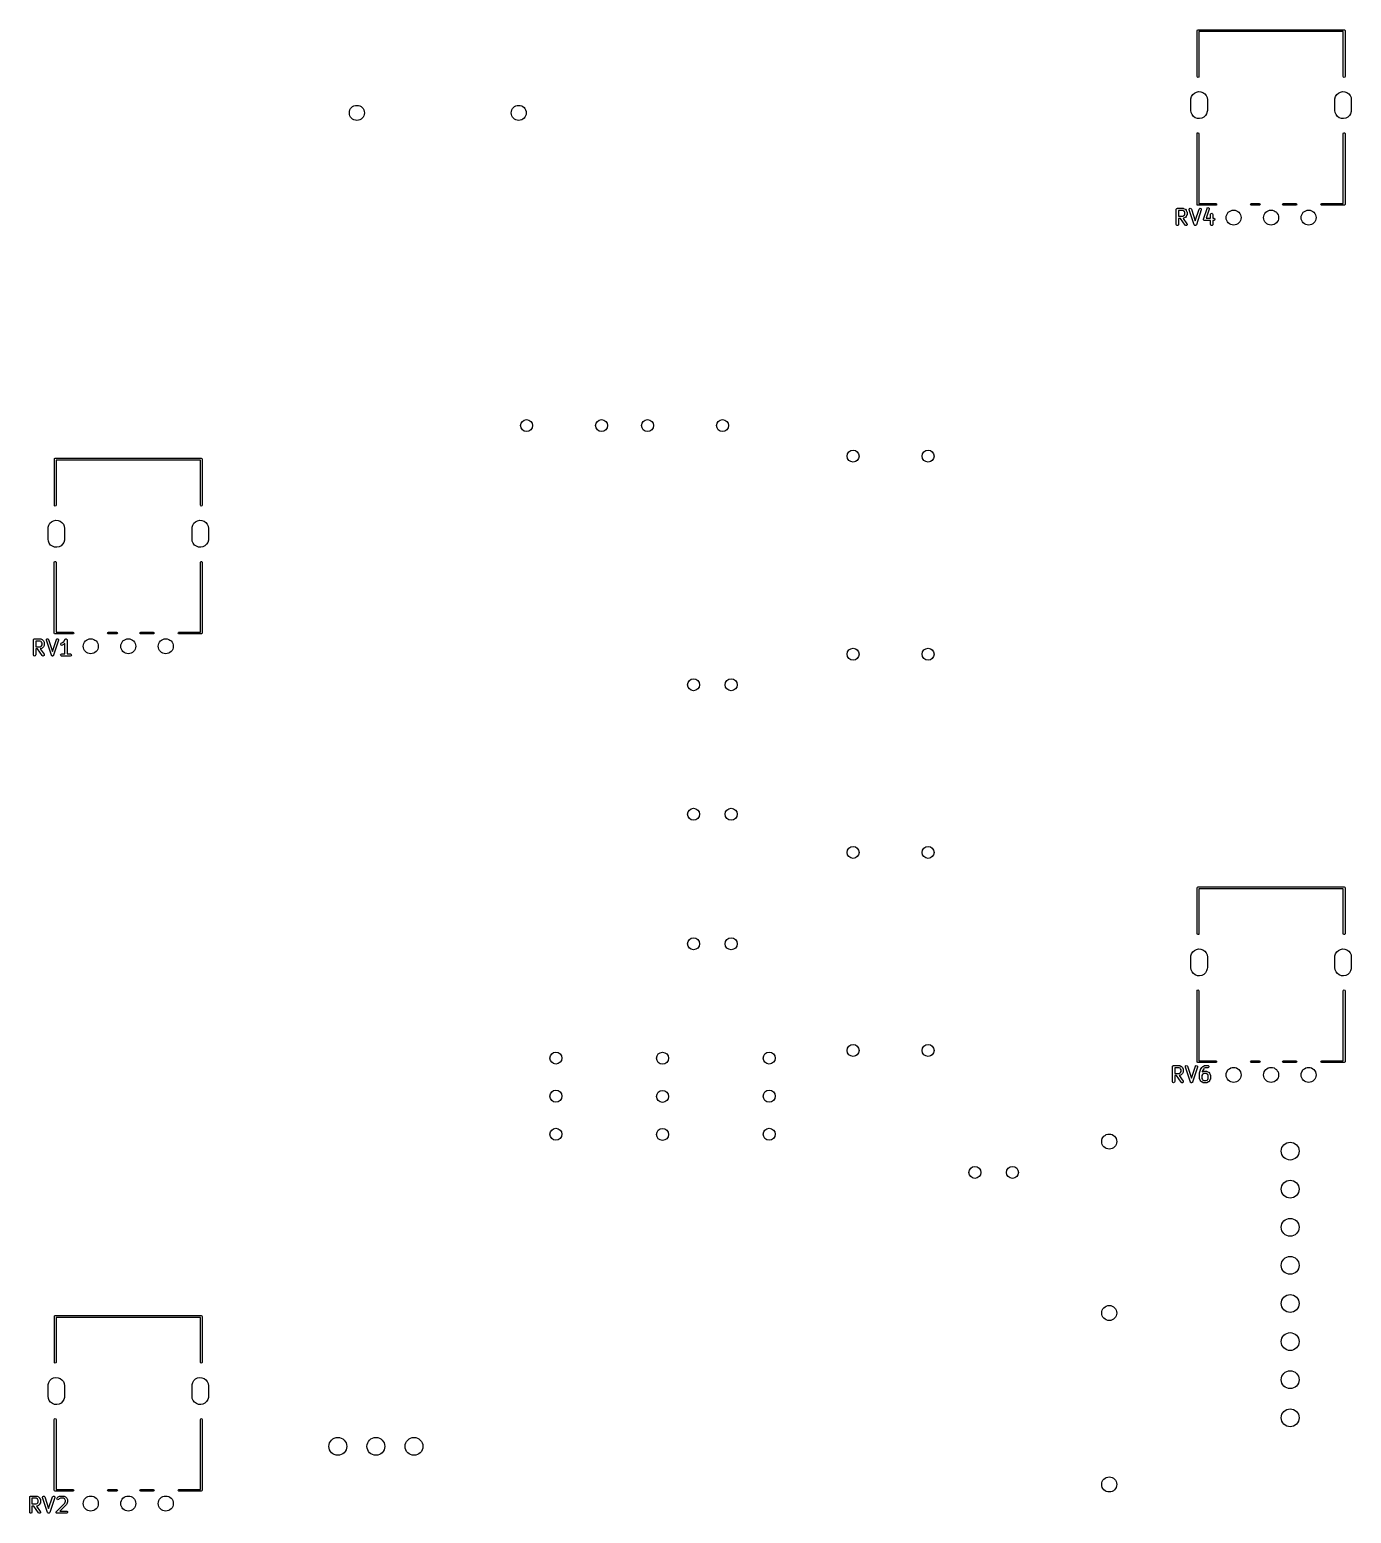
# Model space of a CAD drawing. Extents: x 62 to 226, y -145 to -46.
# Drawn here: x 138.2 to 226.3, y -144.8 to -45.9 of the extents above; entities that cross this region are included whole.
import ezdxf

# ---------------------------------------------------------------- set-up
doc = ezdxf.new("R2010")
doc.units = 0
doc.layers.add('BLACK', color=7, linetype='CONTINUOUS')

msp = doc.modelspace()

# ---------------------------------------------------------------- linework, layer by layer
at = {"layer": 'BLACK', "linetype": 'CONTINUOUS'}
for p, q in [((216.05, -45.95), (216.068, -45.9076)), ((216.05, -49.01), (216.05, -45.95)), ((216.068, -45.9076), (216.11, -45.89)), ((216.11, -45.89), (225.85, -45.89)), ((225.79, -46.01), (216.17, -46.01)), ((216.17, -46.01), (216.17, -49.01)), ((225.79, -49.01), (225.79, -46.01)), ((225.85, -45.89), (225.892, -45.9076)), ((225.892, -45.9076), (225.91, -45.95)), ((225.91, -45.95), (225.91, -49.01)), ((216.068, -49.0524), (216.05, -49.01)), ((216.11, -49.07), (216.068, -49.0524)), ((216.152, -49.0524), (216.11, -49.07)), ((216.17, -49.01), (216.152, -49.0524)), ((225.808, -49.0524), (225.79, -49.01)), ((225.85, -49.07), (225.808, -49.0524)), ((225.892, -49.0524), (225.85, -49.07)), ((225.91, -49.01), (225.892, -49.0524)), ((215.636, -50.4897), (215.678, -50.3463)), ((215.678, -50.3463), (215.756, -50.2194)), ((215.756, -50.2194), (215.866, -50.1184)), ((215.866, -50.1184), (215.999, -50.0506)), ((215.999, -50.0506), (216.145, -50.0211)), ((216.145, -50.0211), (216.294, -50.032)), ((216.294, -50.032), (216.435, -50.0826)), ((216.435, -50.0826), (216.557, -50.1691)), ((216.557, -50.1691), (216.65, -50.2851)), ((216.65, -50.2851), (216.71, -50.4221)), ((216.71, -50.4221), (216.73, -50.57)), ((225.236, -50.4897), (225.278, -50.3463)), ((225.278, -50.3463), (225.356, -50.2194)), ((225.356, -50.2194), (225.466, -50.1184)), ((225.466, -50.1184), (225.599, -50.0506)), ((225.599, -50.0506), (225.745, -50.0211)), ((225.745, -50.0211), (225.894, -50.032)), ((225.894, -50.032), (226.035, -50.0826)), ((226.035, -50.0826), (226.157, -50.1691)), ((226.157, -50.1691), (226.25, -50.2851)), ((226.25, -50.2851), (226.31, -50.4221)), ((226.31, -50.4221), (226.33, -50.57)), ((215.63, -50.57), (215.636, -50.4897)), ((215.63, -51.27), (215.63, -50.57)), ((215.65, -51.4179), (215.63, -51.27)), ((215.71, -51.5549), (215.65, -51.4179)), ((216.724, -51.3503), (216.682, -51.4937)), ((216.73, -51.27), (216.724, -51.3503)), ((216.73, -50.57), (216.73, -51.27)), ((225.23, -50.57), (225.236, -50.4897)), ((225.23, -51.27), (225.23, -50.57)), ((225.25, -51.4179), (225.23, -51.27)), ((225.31, -51.5549), (225.25, -51.4179)), ((226.324, -51.3503), (226.282, -51.4937)), ((226.33, -51.27), (226.324, -51.3503)), ((226.33, -50.57), (226.33, -51.27)), ((215.803, -51.6709), (215.71, -51.5549)), ((215.925, -51.7574), (215.803, -51.6709)), ((216.066, -51.808), (215.925, -51.7574)), ((216.215, -51.8189), (216.066, -51.808)), ((216.361, -51.7894), (216.215, -51.8189)), ((216.494, -51.7216), (216.361, -51.7894)), ((216.604, -51.6206), (216.494, -51.7216)), ((216.682, -51.4937), (216.604, -51.6206)), ((225.403, -51.6709), (225.31, -51.5549)), ((225.525, -51.7574), (225.403, -51.6709)), ((225.666, -51.808), (225.525, -51.7574)), ((225.815, -51.8189), (225.666, -51.808)), ((225.961, -51.7894), (225.815, -51.8189)), ((226.094, -51.7216), (225.961, -51.7894)), ((226.204, -51.6206), (226.094, -51.7216)), ((226.282, -51.4937), (226.204, -51.6206)), ((216.04, -52.82), (216.058, -52.7776)), ((216.04, -57.54), (216.04, -52.82)), ((216.058, -52.7776), (216.1, -52.76)), ((216.1, -52.76), (216.142, -52.7776)), ((216.142, -52.7776), (216.16, -52.82)), ((216.16, -52.82), (216.16, -57.48)), ((225.79, -52.82), (225.808, -52.7776)), ((225.79, -57.48), (225.79, -52.82)), ((225.808, -52.7776), (225.85, -52.76)), ((225.85, -52.76), (225.892, -52.7776)), ((225.892, -52.7776), (225.91, -52.82)), ((225.91, -52.82), (225.91, -57.54)), ((214.658, -57.8724), (214.66, -57.8626)), ((214.658, -58.8724), (214.658, -57.8724)), ((214.659, -57.8594), (214.661, -57.8565)), ((214.66, -57.8626), (214.659, -57.8594)), ((214.661, -57.8565), (214.663, -57.8467)), ((214.663, -57.8467), (214.675, -57.8318)), ((214.675, -57.8318), (214.685, -57.8149)), ((214.685, -57.8149), (214.691, -57.8126)), ((214.691, -57.8126), (214.696, -57.8074)), ((214.696, -57.8074), (214.715, -57.804)), ((214.715, -57.804), (214.733, -57.7974)), ((214.733, -57.7974), (215.114, -57.7974)), ((214.808, -57.9474), (214.808, -58.3212)), ((215.097, -57.9474), (214.808, -57.9474)), ((214.808, -58.3212), (215.097, -58.3212)), ((215.165, -57.9816), (215.097, -57.9474)), ((215.097, -58.3212), (215.165, -58.2869)), ((215.114, -57.7974), (215.14, -57.8019)), ((215.14, -57.8019), (215.143, -57.8048)), ((215.143, -57.8048), (215.148, -57.8053)), ((215.148, -57.8053), (215.243, -57.8529)), ((215.196, -58.012), (215.165, -57.9816)), ((215.165, -58.2869), (215.196, -58.2565)), ((215.23, -58.0806), (215.196, -58.012)), ((215.196, -58.2565), (215.23, -58.188)), ((215.23, -58.188), (215.23, -58.0806)), ((215.243, -57.8529), (215.261, -57.8663)), ((215.261, -57.8663), (215.263, -57.867)), ((215.263, -57.867), (215.31, -57.9146)), ((215.31, -58.354), (215.263, -58.4016)), ((215.31, -57.9146), (215.323, -57.933)), ((215.311, -58.3525), (215.31, -58.354)), ((215.324, -58.3345), (215.311, -58.3525)), ((215.323, -57.933), (215.324, -57.9341)), ((215.324, -57.9341), (215.372, -58.0293)), ((215.372, -58.2393), (215.324, -58.3345)), ((215.372, -58.0293), (215.379, -58.0543)), ((215.375, -58.2314), (215.372, -58.2348)), ((215.372, -58.2348), (215.372, -58.2393)), ((215.38, -58.2057), (215.375, -58.2314)), ((215.379, -58.0543), (215.378, -58.0586)), ((215.378, -58.0586), (215.38, -58.0629)), ((215.38, -58.0629), (215.38, -58.2057)), ((215.516, -57.8703), (215.534, -57.8226)), ((215.519, -57.8961), (215.516, -57.8703)), ((215.853, -58.8961), (215.519, -57.8961)), ((215.534, -57.8226), (215.579, -57.7982)), ((215.579, -57.7982), (215.63, -57.8085)), ((215.63, -57.8085), (215.662, -57.8487)), ((215.662, -57.8487), (215.924, -58.6352)), ((215.924, -58.6352), (216.186, -57.8487)), ((216.328, -57.8961), (215.995, -58.8961)), ((216.058, -57.5824), (216.04, -57.54)), ((216.1, -57.6), (216.058, -57.5824)), ((216.105, -57.5979), (216.1, -57.6)), ((216.11, -57.6), (216.105, -57.5979)), ((217.29, -57.6), (216.11, -57.6)), ((216.16, -57.48), (217.29, -57.48)), ((216.186, -57.8487), (216.198, -57.8258)), ((216.198, -57.8258), (216.242, -57.7989)), ((216.242, -57.7989), (216.293, -57.8064)), ((216.293, -57.8064), (216.327, -57.8448)), ((216.327, -57.8448), (216.328, -57.8961)), ((216.472, -58.5153), (216.71, -57.801)), ((216.852, -57.8485), (216.647, -58.464)), ((216.71, -57.801), (216.722, -57.7781)), ((216.722, -57.7781), (216.766, -57.7513)), ((216.766, -57.7513), (216.817, -57.7588)), ((216.817, -57.7588), (216.851, -57.7972)), ((216.851, -57.7972), (216.852, -57.8485)), ((216.944, -58.2057), (216.949, -58.1801)), ((216.944, -58.464), (216.944, -58.2057)), ((216.949, -58.1801), (216.982, -58.1408)), ((216.982, -58.1408), (217.032, -58.1319)), ((217.032, -58.1319), (217.076, -58.1575)), ((217.076, -58.1575), (217.094, -58.2057)), ((217.094, -58.2057), (217.094, -58.464)), ((217.29, -57.48), (217.332, -57.4976)), ((217.332, -57.5824), (217.29, -57.6)), ((217.332, -57.4976), (217.35, -57.54)), ((217.35, -57.54), (217.332, -57.5824)), ((219.6, -57.54), (219.618, -57.4976)), ((219.618, -57.5824), (219.6, -57.54)), ((219.618, -57.4976), (219.66, -57.48)), ((219.66, -57.6), (219.618, -57.5824)), ((219.66, -57.48), (220.19, -57.48)), ((220.19, -57.6), (219.66, -57.6)), ((220.19, -57.48), (220.232, -57.4976)), ((220.232, -57.5824), (220.19, -57.6)), ((220.232, -57.4976), (220.25, -57.54)), ((220.25, -57.54), (220.232, -57.5824)), ((221.75, -57.54), (221.768, -57.4976)), ((221.768, -57.5824), (221.75, -57.54)), ((221.768, -57.4976), (221.81, -57.48)), ((221.81, -57.6), (221.768, -57.5824)), ((221.81, -57.48), (222.64, -57.48)), ((222.64, -57.6), (221.81, -57.6)), ((222.64, -57.48), (222.682, -57.4976)), ((222.682, -57.5824), (222.64, -57.6)), ((222.682, -57.4976), (222.7, -57.54)), ((222.7, -57.54), (222.682, -57.5824)), ((224.3, -57.54), (224.318, -57.4976)), ((224.318, -57.5824), (224.3, -57.54)), ((224.318, -57.4976), (224.36, -57.48)), ((224.36, -57.6), (224.318, -57.5824)), ((224.36, -57.48), (225.79, -57.48)), ((225.85, -57.6), (224.36, -57.6)), ((225.892, -57.5824), (225.85, -57.6)), ((225.91, -57.54), (225.892, -57.5824)), ((214.676, -58.9206), (214.658, -58.8724)), ((214.72, -58.9462), (214.676, -58.9206)), ((214.771, -58.9373), (214.72, -58.9462)), ((214.804, -58.898), (214.771, -58.9373)), ((214.808, -58.8724), (214.804, -58.898)), ((214.932, -58.4712), (214.808, -58.4712)), ((214.808, -58.4712), (214.808, -58.8724)), ((215.243, -58.9154), (214.932, -58.4712)), ((215.118, -58.4697), (215.115, -58.4708)), ((215.115, -58.4708), (215.366, -58.8294)), ((215.123, -58.4707), (215.118, -58.4697)), ((215.148, -58.4633), (215.123, -58.4707)), ((215.243, -58.4157), (215.148, -58.4633)), ((215.244, -58.4145), (215.243, -58.4157)), ((215.285, -58.9448), (215.243, -58.9154)), ((215.263, -58.4016), (215.244, -58.4145)), ((215.336, -58.9404), (215.285, -58.9448)), ((215.373, -58.9041), (215.336, -58.9404)), ((215.366, -58.8294), (215.377, -58.853)), ((215.377, -58.853), (215.373, -58.9041)), ((215.854, -58.8978), (215.853, -58.8961)), ((215.854, -58.8999), (215.854, -58.8978)), ((215.87, -58.9177), (215.854, -58.8999)), ((215.885, -58.9363), (215.87, -58.9177)), ((215.887, -58.9367), (215.885, -58.9363)), ((215.888, -58.9383), (215.887, -58.9367)), ((215.912, -58.9418), (215.888, -58.9383)), ((215.935, -58.9466), (215.912, -58.9418)), ((215.937, -58.9455), (215.935, -58.9466)), ((215.939, -58.9459), (215.937, -58.9455)), ((215.959, -58.9334), (215.939, -58.9459)), ((215.98, -58.9221), (215.959, -58.9334)), ((215.981, -58.9201), (215.98, -58.9221)), ((215.983, -58.919), (215.981, -58.9201)), ((215.995, -58.8961), (215.983, -58.919)), ((216.469, -58.526), (216.472, -58.5211)), ((216.473, -58.5462), (216.469, -58.526)), ((216.472, -58.5211), (216.472, -58.5153)), ((216.473, -58.5666), (216.473, -58.5462)), ((216.477, -58.5709), (216.473, -58.5666)), ((216.478, -58.5765), (216.477, -58.5709)), ((216.494, -58.5897), (216.478, -58.5765)), ((216.507, -58.605), (216.494, -58.5897)), ((216.513, -58.6058), (216.507, -58.605)), ((216.517, -58.6095), (216.513, -58.6058)), ((216.543, -58.614), (216.517, -58.6095)), ((216.944, -58.614), (216.543, -58.614)), ((216.647, -58.464), (216.944, -58.464)), ((216.944, -58.8724), (216.944, -58.614)), ((216.962, -58.9206), (216.944, -58.8724)), ((217.006, -58.9462), (216.962, -58.9206)), ((217.057, -58.9373), (217.006, -58.9462)), ((217.09, -58.898), (217.057, -58.9373)), ((217.094, -58.8724), (217.09, -58.898)), ((217.094, -58.464), (217.162, -58.464)), ((217.162, -58.614), (217.094, -58.614)), ((217.094, -58.614), (217.094, -58.8724)), ((217.162, -58.464), (217.188, -58.4686)), ((217.21, -58.5965), (217.162, -58.614)), ((217.188, -58.4686), (217.227, -58.5015)), ((217.236, -58.5521), (217.21, -58.5965)), ((217.227, -58.5015), (217.236, -58.5521)), ((139.85, -74.525), (139.868, -74.4826)), ((139.85, -77.585), (139.85, -74.525)), ((139.868, -74.4826), (139.91, -74.465)), ((139.91, -74.465), (149.65, -74.465)), ((149.59, -74.585), (139.97, -74.585)), ((139.97, -74.585), (139.97, -77.585)), ((149.59, -77.585), (149.59, -74.585)), ((149.65, -74.465), (149.692, -74.4826)), ((149.692, -74.4826), (149.71, -74.525)), ((149.71, -74.525), (149.71, -77.585)), ((139.868, -77.6274), (139.85, -77.585)), ((139.91, -77.645), (139.868, -77.6274)), ((139.952, -77.6274), (139.91, -77.645)), ((139.97, -77.585), (139.952, -77.6274)), ((149.608, -77.6274), (149.59, -77.585)), ((149.65, -77.645), (149.608, -77.6274)), ((149.692, -77.6274), (149.65, -77.645)), ((149.71, -77.585), (149.692, -77.6274)), ((139.43, -79.145), (139.436, -79.0647)), ((139.436, -79.0647), (139.478, -78.9213)), ((139.478, -78.9213), (139.556, -78.7944)), ((139.556, -78.7944), (139.666, -78.6934)), ((139.666, -78.6934), (139.799, -78.6256)), ((139.799, -78.6256), (139.945, -78.5961)), ((139.945, -78.5961), (140.094, -78.607)), ((140.094, -78.607), (140.235, -78.6576)), ((140.235, -78.6576), (140.357, -78.7441)), ((140.357, -78.7441), (140.45, -78.8601)), ((140.45, -78.8601), (140.51, -78.9971)), ((140.51, -78.9971), (140.53, -79.145)), ((149.03, -79.145), (149.036, -79.0647)), ((149.036, -79.0647), (149.078, -78.9213)), ((149.078, -78.9213), (149.156, -78.7944)), ((149.156, -78.7944), (149.266, -78.6934)), ((149.266, -78.6934), (149.399, -78.6256)), ((149.399, -78.6256), (149.545, -78.5961)), ((149.545, -78.5961), (149.694, -78.607)), ((149.694, -78.607), (149.835, -78.6576)), ((149.835, -78.6576), (149.957, -78.7441)), ((149.957, -78.7441), (150.05, -78.8601)), ((150.05, -78.8601), (150.11, -78.9971)), ((150.11, -78.9971), (150.13, -79.145)), ((139.43, -79.845), (139.43, -79.145)), ((139.45, -79.9929), (139.43, -79.845)), ((139.51, -80.1299), (139.45, -79.9929)), ((140.482, -80.0687), (140.404, -80.1956)), ((140.524, -79.9253), (140.482, -80.0687)), ((140.53, -79.845), (140.524, -79.9253)), ((140.53, -79.145), (140.53, -79.845)), ((149.03, -79.845), (149.03, -79.145)), ((149.05, -79.9929), (149.03, -79.845)), ((149.11, -80.1299), (149.05, -79.9929)), ((150.082, -80.0687), (150.004, -80.1956)), ((150.124, -79.9253), (150.082, -80.0687)), ((150.13, -79.845), (150.124, -79.9253)), ((150.13, -79.145), (150.13, -79.845)), ((139.603, -80.2459), (139.51, -80.1299)), ((139.725, -80.3324), (139.603, -80.2459)), ((139.866, -80.383), (139.725, -80.3324)), ((140.015, -80.3939), (139.866, -80.383)), ((140.161, -80.3644), (140.015, -80.3939)), ((140.294, -80.2966), (140.161, -80.3644)), ((140.404, -80.1956), (140.294, -80.2966)), ((149.203, -80.2459), (149.11, -80.1299)), ((149.325, -80.3324), (149.203, -80.2459)), ((149.466, -80.383), (149.325, -80.3324)), ((149.615, -80.3939), (149.466, -80.383)), ((149.761, -80.3644), (149.615, -80.3939)), ((149.894, -80.2966), (149.761, -80.3644)), ((150.004, -80.1956), (149.894, -80.2966)), ((139.84, -81.395), (139.858, -81.3526)), ((139.84, -86.115), (139.84, -81.395)), ((139.858, -81.3526), (139.9, -81.335)), ((139.9, -81.335), (139.942, -81.3526)), ((139.942, -81.3526), (139.96, -81.395)), ((139.96, -81.395), (139.96, -86.055)), ((149.59, -81.395), (149.608, -81.3526)), ((149.59, -86.055), (149.59, -81.395)), ((149.608, -81.3526), (149.65, -81.335)), ((149.65, -81.335), (149.692, -81.3526)), ((149.692, -81.3526), (149.71, -81.395)), ((149.71, -81.395), (149.71, -86.115)), ((138.458, -86.5744), (138.46, -86.5646)), ((138.458, -87.5744), (138.458, -86.5744)), ((138.459, -86.5614), (138.461, -86.5585)), ((138.46, -86.5646), (138.459, -86.5614)), ((138.461, -86.5585), (138.463, -86.5487)), ((138.463, -86.5487), (138.475, -86.5338)), ((138.475, -86.5338), (138.485, -86.5169)), ((138.485, -86.5169), (138.491, -86.5146)), ((138.491, -86.5146), (138.496, -86.5094)), ((138.496, -86.5094), (138.515, -86.506)), ((138.515, -86.506), (138.533, -86.4994)), ((138.533, -86.4994), (138.914, -86.4994)), ((138.608, -86.6494), (138.608, -87.0232)), ((138.897, -86.6494), (138.608, -86.6494)), ((138.608, -87.0232), (138.897, -87.0232)), ((138.965, -86.6836), (138.897, -86.6494)), ((138.897, -87.0232), (138.965, -86.9889)), ((138.914, -86.4994), (138.94, -86.5039)), ((138.94, -86.5039), (138.943, -86.5068)), ((138.943, -86.5068), (138.948, -86.5073)), ((138.948, -86.5073), (139.043, -86.5549)), ((138.996, -86.714), (138.965, -86.6836)), ((138.965, -86.9889), (138.996, -86.9585)), ((139.03, -86.7826), (138.996, -86.714)), ((138.996, -86.9585), (139.03, -86.89)), ((139.03, -86.89), (139.03, -86.7826)), ((139.043, -86.5549), (139.061, -86.5683)), ((139.061, -86.5683), (139.063, -86.569)), ((139.063, -86.569), (139.11, -86.6166)), ((139.11, -86.6166), (139.123, -86.635)), ((139.124, -87.0365), (139.111, -87.0545)), ((139.123, -86.635), (139.124, -86.6361)), ((139.124, -86.6361), (139.172, -86.7313)), ((139.172, -86.9413), (139.124, -87.0365)), ((139.172, -86.7313), (139.179, -86.7563)), ((139.175, -86.9334), (139.172, -86.9368)), ((139.172, -86.9368), (139.172, -86.9413)), ((139.18, -86.9077), (139.175, -86.9334)), ((139.179, -86.7563), (139.178, -86.7606)), ((139.178, -86.7606), (139.18, -86.7649)), ((139.18, -86.7649), (139.18, -86.9077)), ((139.316, -86.5723), (139.334, -86.5246)), ((139.319, -86.5981), (139.316, -86.5723)), ((139.653, -87.5981), (139.319, -86.5981)), ((139.334, -86.5246), (139.379, -86.5002)), ((139.379, -86.5002), (139.43, -86.5105)), ((139.43, -86.5105), (139.462, -86.5507)), ((139.462, -86.5507), (139.724, -87.3372)), ((139.724, -87.3372), (139.986, -86.5507)), ((140.128, -86.5981), (139.795, -87.5981)), ((139.858, -86.1574), (139.84, -86.115)), ((139.9, -86.175), (139.858, -86.1574)), ((139.905, -86.1729), (139.9, -86.175)), ((139.91, -86.175), (139.905, -86.1729)), ((141.09, -86.175), (139.91, -86.175)), ((139.96, -86.055), (141.09, -86.055)), ((139.986, -86.5507), (139.998, -86.5278)), ((139.998, -86.5278), (140.042, -86.5009)), ((140.042, -86.5009), (140.093, -86.5084)), ((140.093, -86.5084), (140.127, -86.5468)), ((140.127, -86.5468), (140.128, -86.5981)), ((140.271, -86.8815), (140.274, -86.8303)), ((140.302, -86.9227), (140.271, -86.8815)), ((140.274, -86.8303), (140.309, -86.793)), ((140.351, -86.9346), (140.302, -86.9227)), ((140.309, -86.793), (140.394, -86.7508)), ((140.376, -86.9272), (140.351, -86.9346)), ((140.472, -86.8796), (140.376, -86.9272)), ((140.394, -86.7508), (140.475, -86.6695)), ((140.473, -86.8784), (140.472, -86.8796)), ((140.491, -86.8655), (140.473, -86.8784)), ((140.475, -86.6695), (140.566, -86.5328)), ((140.554, -86.8031), (140.491, -86.8655)), ((140.554, -87.4994), (140.554, -86.8031)), ((140.566, -86.5328), (140.584, -86.5139)), ((140.584, -86.5139), (140.588, -86.5127)), ((140.588, -86.5127), (140.591, -86.5094)), ((140.591, -86.5094), (140.613, -86.5056)), ((140.613, -86.5056), (140.633, -86.4995)), ((140.633, -86.4995), (140.637, -86.5013)), ((140.637, -86.5013), (140.642, -86.5005)), ((140.642, -86.5005), (140.66, -86.5114)), ((140.66, -86.5114), (140.68, -86.5201)), ((140.68, -86.5201), (140.682, -86.524)), ((140.682, -86.524), (140.686, -86.5262)), ((140.686, -86.5262), (140.693, -86.5466)), ((140.693, -86.5466), (140.703, -86.5661)), ((140.703, -86.5661), (140.702, -86.5703)), ((140.702, -86.5703), (140.704, -86.5744)), ((140.704, -86.5744), (140.704, -87.4994)), ((141.09, -86.055), (141.132, -86.0726)), ((141.132, -86.1574), (141.09, -86.175)), ((141.132, -86.0726), (141.15, -86.115)), ((141.15, -86.115), (141.132, -86.1574)), ((143.4, -86.115), (143.418, -86.0726)), ((143.418, -86.1574), (143.4, -86.115)), ((143.418, -86.0726), (143.46, -86.055)), ((143.46, -86.175), (143.418, -86.1574)), ((143.46, -86.055), (143.99, -86.055)), ((143.99, -86.175), (143.46, -86.175)), ((143.99, -86.055), (144.032, -86.0726)), ((144.032, -86.1574), (143.99, -86.175)), ((144.032, -86.0726), (144.05, -86.115)), ((144.05, -86.115), (144.032, -86.1574)), ((145.55, -86.115), (145.568, -86.0726)), ((145.568, -86.1574), (145.55, -86.115)), ((145.568, -86.0726), (145.61, -86.055)), ((145.61, -86.175), (145.568, -86.1574)), ((145.61, -86.055), (146.44, -86.055)), ((146.44, -86.175), (145.61, -86.175)), ((146.44, -86.055), (146.482, -86.0726)), ((146.482, -86.1574), (146.44, -86.175)), ((146.482, -86.0726), (146.5, -86.115)), ((146.5, -86.115), (146.482, -86.1574)), ((148.1, -86.115), (148.118, -86.0726)), ((148.118, -86.1574), (148.1, -86.115)), ((148.118, -86.0726), (148.16, -86.055)), ((148.16, -86.175), (148.118, -86.1574)), ((148.16, -86.055), (149.59, -86.055)), ((149.65, -86.175), (148.16, -86.175)), ((149.692, -86.1574), (149.65, -86.175)), ((149.71, -86.115), (149.692, -86.1574)), ((138.476, -87.6226), (138.458, -87.5744)), ((138.52, -87.6482), (138.476, -87.6226)), ((138.571, -87.6393), (138.52, -87.6482)), ((138.604, -87.6), (138.571, -87.6393)), ((138.608, -87.5744), (138.604, -87.6)), ((138.732, -87.1732), (138.608, -87.1732)), ((138.608, -87.1732), (138.608, -87.5744)), ((139.043, -87.6174), (138.732, -87.1732)), ((138.918, -87.1717), (138.915, -87.1728)), ((138.915, -87.1728), (139.166, -87.5314)), ((138.923, -87.1727), (138.918, -87.1717)), ((138.948, -87.1653), (138.923, -87.1727)), ((139.043, -87.1177), (138.948, -87.1653)), ((139.044, -87.1165), (139.043, -87.1177)), ((139.085, -87.6468), (139.043, -87.6174)), ((139.063, -87.1036), (139.044, -87.1165)), ((139.11, -87.056), (139.063, -87.1036)), ((139.136, -87.6424), (139.085, -87.6468)), ((139.111, -87.0545), (139.11, -87.056)), ((139.173, -87.6061), (139.136, -87.6424)), ((139.166, -87.5314), (139.177, -87.555)), ((139.177, -87.555), (139.173, -87.6061)), ((139.654, -87.5998), (139.653, -87.5981)), ((139.654, -87.6019), (139.654, -87.5998)), ((139.67, -87.6197), (139.654, -87.6019)), ((139.685, -87.6383), (139.67, -87.6197)), ((139.687, -87.6387), (139.685, -87.6383)), ((139.688, -87.6403), (139.687, -87.6387)), ((139.712, -87.6438), (139.688, -87.6403)), ((139.735, -87.6486), (139.712, -87.6438)), ((139.737, -87.6475), (139.735, -87.6486)), ((139.739, -87.6479), (139.737, -87.6475)), ((139.759, -87.6354), (139.739, -87.6479)), ((139.78, -87.6241), (139.759, -87.6354)), ((139.781, -87.6221), (139.78, -87.6241)), ((139.783, -87.621), (139.781, -87.6221)), ((139.795, -87.5981), (139.783, -87.621)), ((140.269, -87.5614), (140.295, -87.5169)), ((140.278, -87.6119), (140.269, -87.5614)), ((140.317, -87.6449), (140.278, -87.6119)), ((140.295, -87.5169), (140.343, -87.4994)), ((140.343, -87.6494), (140.317, -87.6449)), ((140.343, -87.4994), (140.554, -87.4994)), ((140.914, -87.6494), (140.343, -87.6494)), ((140.704, -87.4994), (140.914, -87.4994)), ((140.914, -87.4994), (140.94, -87.5039)), ((140.962, -87.6318), (140.914, -87.6494)), ((140.94, -87.5039), (140.979, -87.5369)), ((140.988, -87.5874), (140.962, -87.6318)), ((140.979, -87.5369), (140.988, -87.5874)), ((216.05, -103.1), (216.068, -103.058)), ((216.05, -106.16), (216.05, -103.1)), ((216.068, -103.058), (216.11, -103.04)), ((216.11, -103.04), (225.85, -103.04)), ((225.79, -103.16), (216.17, -103.16)), ((216.17, -103.16), (216.17, -106.16)), ((225.79, -106.16), (225.79, -103.16)), ((225.85, -103.04), (225.892, -103.058)), ((225.892, -103.058), (225.91, -103.1)), ((225.91, -103.1), (225.91, -106.16)), ((216.068, -106.202), (216.05, -106.16)), ((216.11, -106.22), (216.068, -106.202)), ((216.152, -106.202), (216.11, -106.22)), ((216.17, -106.16), (216.152, -106.202)), ((225.808, -106.202), (225.79, -106.16)), ((225.85, -106.22), (225.808, -106.202)), ((225.892, -106.202), (225.85, -106.22)), ((225.91, -106.16), (225.892, -106.202)), ((215.63, -107.72), (215.636, -107.64)), ((215.63, -108.42), (215.63, -107.72)), ((215.636, -107.64), (215.678, -107.496)), ((215.678, -107.496), (215.756, -107.369)), ((215.756, -107.369), (215.866, -107.268)), ((215.866, -107.268), (215.999, -107.201)), ((215.999, -107.201), (216.145, -107.171)), ((216.145, -107.171), (216.294, -107.182)), ((216.294, -107.182), (216.435, -107.233)), ((216.435, -107.233), (216.557, -107.319)), ((216.557, -107.319), (216.65, -107.435)), ((216.65, -107.435), (216.71, -107.572)), ((216.71, -107.572), (216.73, -107.72)), ((216.73, -107.72), (216.73, -108.42)), ((225.23, -107.72), (225.236, -107.64)), ((225.23, -108.42), (225.23, -107.72)), ((225.236, -107.64), (225.278, -107.496)), ((225.278, -107.496), (225.356, -107.369)), ((225.356, -107.369), (225.466, -107.268)), ((225.466, -107.268), (225.599, -107.201)), ((225.599, -107.201), (225.745, -107.171)), ((225.745, -107.171), (225.894, -107.182)), ((225.894, -107.182), (226.035, -107.233)), ((226.035, -107.233), (226.157, -107.319)), ((226.157, -107.319), (226.25, -107.435)), ((226.25, -107.435), (226.31, -107.572)), ((226.31, -107.572), (226.33, -107.72)), ((226.33, -107.72), (226.33, -108.42)), ((215.65, -108.568), (215.63, -108.42)), ((215.71, -108.705), (215.65, -108.568)), ((215.803, -108.821), (215.71, -108.705)), ((216.604, -108.771), (216.494, -108.872)), ((216.682, -108.644), (216.604, -108.771)), ((216.724, -108.5), (216.682, -108.644)), ((216.73, -108.42), (216.724, -108.5)), ((225.25, -108.568), (225.23, -108.42)), ((225.31, -108.705), (225.25, -108.568)), ((225.403, -108.821), (225.31, -108.705)), ((226.204, -108.771), (226.094, -108.872)), ((226.282, -108.644), (226.204, -108.771)), ((226.324, -108.5), (226.282, -108.644)), ((226.33, -108.42), (226.324, -108.5)), ((215.925, -108.907), (215.803, -108.821)), ((216.066, -108.958), (215.925, -108.907)), ((216.215, -108.969), (216.066, -108.958)), ((216.361, -108.939), (216.215, -108.969)), ((216.494, -108.872), (216.361, -108.939)), ((225.525, -108.907), (225.403, -108.821)), ((225.666, -108.958), (225.525, -108.907)), ((225.815, -108.969), (225.666, -108.958)), ((225.961, -108.939), (225.815, -108.969)), ((226.094, -108.872), (225.961, -108.939)), ((216.04, -109.97), (216.058, -109.928)), ((216.04, -114.69), (216.04, -109.97)), ((216.058, -109.928), (216.1, -109.91)), ((216.1, -109.91), (216.142, -109.928)), ((216.142, -109.928), (216.16, -109.97)), ((216.16, -109.97), (216.16, -114.63)), ((225.79, -109.97), (225.808, -109.928)), ((225.79, -114.63), (225.79, -109.97)), ((225.808, -109.928), (225.85, -109.91)), ((225.85, -109.91), (225.892, -109.928)), ((225.892, -109.928), (225.91, -109.97)), ((225.91, -109.97), (225.91, -114.69)), ((216.058, -114.732), (216.04, -114.69)), ((216.1, -114.75), (216.058, -114.732)), ((216.16, -114.63), (217.29, -114.63)), ((217.29, -114.63), (217.332, -114.648)), ((217.332, -114.732), (217.29, -114.75)), ((217.332, -114.648), (217.35, -114.69)), ((217.35, -114.69), (217.332, -114.732)), ((219.6, -114.69), (219.618, -114.648)), ((219.618, -114.732), (219.6, -114.69)), ((219.618, -114.648), (219.66, -114.63)), ((219.66, -114.75), (219.618, -114.732)), ((219.66, -114.63), (220.19, -114.63)), ((220.19, -114.63), (220.232, -114.648)), ((220.232, -114.732), (220.19, -114.75)), ((220.232, -114.648), (220.25, -114.69)), ((220.25, -114.69), (220.232, -114.732)), ((221.75, -114.69), (221.768, -114.648)), ((221.768, -114.732), (221.75, -114.69)), ((221.768, -114.648), (221.81, -114.63)), ((221.81, -114.75), (221.768, -114.732)), ((221.81, -114.63), (222.64, -114.63)), ((222.64, -114.63), (222.682, -114.648)), ((222.682, -114.732), (222.64, -114.75)), ((222.682, -114.648), (222.7, -114.69)), ((222.7, -114.69), (222.682, -114.732)), ((224.3, -114.69), (224.318, -114.648)), ((224.318, -114.732), (224.3, -114.69)), ((224.318, -114.648), (224.36, -114.63)), ((224.36, -114.75), (224.318, -114.732)), ((224.36, -114.63), (225.79, -114.63)), ((225.892, -114.732), (225.85, -114.75)), ((225.91, -114.69), (225.892, -114.732)), ((214.404, -115.022), (214.406, -115.013)), ((214.404, -116.022), (214.404, -115.022)), ((214.405, -115.009), (214.407, -115.006)), ((214.406, -115.013), (214.405, -115.009)), ((214.407, -115.006), (214.409, -114.997)), ((214.409, -114.997), (214.421, -114.982)), ((214.421, -114.982), (214.431, -114.965)), ((214.431, -114.965), (214.437, -114.963)), ((214.437, -114.963), (214.442, -114.957)), ((214.442, -114.957), (214.461, -114.954)), ((214.461, -114.954), (214.479, -114.947)), ((214.479, -114.947), (214.86, -114.947)), ((214.554, -115.097), (214.554, -115.471)), ((214.843, -115.097), (214.554, -115.097)), ((214.554, -115.471), (214.843, -115.471)), ((214.678, -115.621), (214.554, -115.621)), ((214.554, -115.621), (214.554, -116.022)), ((214.989, -116.065), (214.678, -115.621)), ((214.911, -115.132), (214.843, -115.097)), ((214.843, -115.471), (214.911, -115.437)), ((214.86, -114.947), (214.886, -114.952)), ((214.864, -115.62), (214.861, -115.621)), ((214.861, -115.621), (215.112, -115.979)), ((214.869, -115.621), (214.864, -115.62)), ((214.894, -115.613), (214.869, -115.621)), ((214.886, -114.952), (214.889, -114.955)), ((214.889, -114.955), (214.894, -114.955)), ((214.894, -114.955), (214.989, -115.003)), ((214.989, -115.566), (214.894, -115.613)), ((214.942, -115.162), (214.911, -115.132)), ((214.911, -115.437), (214.942, -115.407)), ((214.976, -115.231), (214.942, -115.162)), ((214.942, -115.407), (214.976, -115.338)), ((214.976, -115.338), (214.976, -115.231)), ((214.989, -115.003), (215.007, -115.016)), ((214.99, -115.564), (214.989, -115.566)), ((215.009, -115.552), (214.99, -115.564)), ((215.007, -115.016), (215.009, -115.017)), ((215.009, -115.017), (215.056, -115.065)), ((215.056, -115.504), (215.009, -115.552)), ((215.056, -115.065), (215.069, -115.083)), ((215.057, -115.503), (215.056, -115.504)), ((215.07, -115.484), (215.057, -115.503)), ((215.069, -115.083), (215.07, -115.084)), ((215.07, -115.084), (215.118, -115.179)), ((215.118, -115.389), (215.07, -115.484)), ((215.118, -115.179), (215.125, -115.204)), ((215.121, -115.381), (215.118, -115.385)), ((215.118, -115.385), (215.118, -115.389)), ((215.126, -115.356), (215.121, -115.381)), ((215.125, -115.204), (215.124, -115.209)), ((215.124, -115.209), (215.126, -115.213)), ((215.126, -115.213), (215.126, -115.356)), ((215.262, -115.02), (215.28, -114.973)), ((215.265, -115.046), (215.262, -115.02)), ((215.599, -116.046), (215.265, -115.046)), ((215.28, -114.973), (215.325, -114.948)), ((215.325, -114.948), (215.376, -114.958)), ((215.376, -114.958), (215.408, -114.999)), ((215.408, -114.999), (215.67, -115.785)), ((215.67, -115.785), (215.932, -114.999)), ((216.074, -115.046), (215.741, -116.046)), ((215.932, -114.999), (215.944, -114.976)), ((215.944, -114.976), (215.988, -114.949)), ((215.988, -114.949), (216.039, -114.956)), ((216.039, -114.956), (216.073, -114.995)), ((216.073, -114.995), (216.074, -115.046)), ((216.105, -114.748), (216.1, -114.75)), ((216.11, -114.75), (216.105, -114.748)), ((217.29, -114.75), (216.11, -114.75)), ((216.214, -115.451), (216.216, -115.436)), ((216.214, -115.832), (216.214, -115.451)), ((216.216, -115.433), (216.264, -115.242)), ((216.216, -115.436), (216.216, -115.433)), ((216.264, -115.242), (216.274, -115.219)), ((216.274, -115.219), (216.369, -115.076)), ((216.274, -115.219), (216.274, -115.219)), ((216.398, -115.543), (216.364, -115.612)), ((216.364, -115.612), (216.364, -115.814)), ((216.369, -115.076), (216.377, -115.068)), ((216.377, -115.068), (216.379, -115.065)), ((216.379, -115.065), (216.426, -115.017)), ((216.406, -115.291), (216.388, -115.365)), ((216.388, -115.365), (216.446, -115.336)), ((216.429, -115.513), (216.398, -115.543)), ((216.49, -115.165), (216.406, -115.291)), ((216.426, -115.017), (216.445, -115.004)), ((216.497, -115.478), (216.429, -115.513)), ((216.445, -115.004), (216.446, -115.003)), ((216.446, -115.003), (216.541, -114.955)), ((216.446, -115.336), (216.471, -115.329)), ((216.471, -115.329), (216.475, -115.33)), ((216.475, -115.33), (216.479, -115.328)), ((216.479, -115.328), (216.67, -115.328)), ((216.524, -115.132), (216.49, -115.165)), ((216.652, -115.478), (216.497, -115.478)), ((216.592, -115.097), (216.524, -115.132)), ((216.541, -114.955), (216.566, -114.948)), ((216.566, -114.948), (216.57, -114.949)), ((216.57, -114.949), (216.575, -114.947)), ((216.575, -114.947), (216.765, -114.947)), ((216.765, -115.097), (216.592, -115.097)), ((216.721, -115.513), (216.652, -115.478)), ((216.67, -115.328), (216.695, -115.333)), ((216.695, -115.333), (216.699, -115.336)), ((216.699, -115.336), (216.703, -115.336)), ((216.703, -115.336), (216.799, -115.384)), ((216.751, -115.543), (216.721, -115.513)), ((216.785, -115.612), (216.751, -115.543)), ((216.765, -114.947), (216.791, -114.952)), ((216.813, -115.08), (216.765, -115.097)), ((216.785, -115.814), (216.785, -115.612)), ((216.791, -114.952), (216.83, -114.985)), ((216.799, -115.384), (216.817, -115.397)), ((216.839, -115.035), (216.813, -115.08)), ((216.817, -115.397), (216.818, -115.398)), ((216.818, -115.398), (216.866, -115.446)), ((216.83, -114.985), (216.839, -115.035)), ((216.866, -115.446), (216.879, -115.464)), ((216.879, -115.464), (216.88, -115.465)), ((216.88, -115.465), (216.927, -115.56)), ((216.927, -115.56), (216.935, -115.585)), ((216.935, -115.585), (216.934, -115.59)), ((216.934, -115.59), (216.935, -115.594)), ((216.935, -115.594), (216.935, -115.832)), ((220.19, -114.75), (219.66, -114.75)), ((222.64, -114.75), (221.81, -114.75)), ((225.85, -114.75), (224.36, -114.75)), ((214.422, -116.071), (214.404, -116.022)), ((214.466, -116.096), (214.422, -116.071)), ((214.517, -116.087), (214.466, -116.096)), ((214.55, -116.048), (214.517, -116.087)), ((214.554, -116.022), (214.55, -116.048)), ((215.031, -116.095), (214.989, -116.065)), ((215.082, -116.09), (215.031, -116.095)), ((215.119, -116.054), (215.082, -116.09)), ((215.112, -115.979), (215.123, -116.003)), ((215.123, -116.003), (215.119, -116.054)), ((215.6, -116.048), (215.599, -116.046)), ((215.6, -116.05), (215.6, -116.048)), ((215.616, -116.068), (215.6, -116.05)), ((215.631, -116.086), (215.616, -116.068)), ((215.633, -116.087), (215.631, -116.086)), ((215.634, -116.088), (215.633, -116.087)), ((215.658, -116.092), (215.634, -116.088)), ((215.681, -116.097), (215.658, -116.092)), ((215.683, -116.096), (215.681, -116.097)), ((215.685, -116.096), (215.683, -116.096)), ((215.705, -116.083), (215.685, -116.096)), ((215.726, -116.072), (215.705, -116.083)), ((215.727, -116.07), (215.726, -116.072)), ((215.729, -116.069), (215.727, -116.07)), ((215.741, -116.046), (215.729, -116.069)), ((216.215, -115.836), (216.214, -115.832)), ((216.214, -115.84), (216.215, -115.836)), ((216.222, -115.865), (216.214, -115.84)), ((216.269, -115.961), (216.222, -115.865)), ((216.271, -115.962), (216.269, -115.961)), ((216.283, -115.98), (216.271, -115.962)), ((216.331, -116.028), (216.283, -115.98)), ((216.333, -116.028), (216.331, -116.028)), ((216.351, -116.042), (216.333, -116.028)), ((216.446, -116.089), (216.351, -116.042)), ((216.364, -115.814), (216.398, -115.883)), ((216.398, -115.883), (216.429, -115.913)), ((216.429, -115.913), (216.497, -115.947)), ((216.45, -116.09), (216.446, -116.089)), ((216.454, -116.093), (216.45, -116.09)), ((216.479, -116.097), (216.454, -116.093)), ((216.67, -116.097), (216.479, -116.097)), ((216.497, -115.947), (216.652, -115.947)), ((216.652, -115.947), (216.721, -115.913)), ((216.674, -116.096), (216.67, -116.097)), ((216.678, -116.097), (216.674, -116.096)), ((216.703, -116.089), (216.678, -116.097)), ((216.799, -116.042), (216.703, -116.089)), ((216.721, -115.913), (216.751, -115.883)), ((216.751, -115.883), (216.785, -115.814)), ((216.8, -116.041), (216.799, -116.042)), ((216.818, -116.028), (216.8, -116.041)), ((216.866, -115.98), (216.818, -116.028)), ((216.88, -115.961), (216.866, -115.979)), ((216.866, -115.979), (216.866, -115.98)), ((216.927, -115.865), (216.88, -115.961)), ((216.928, -115.861), (216.927, -115.865)), ((216.931, -115.858), (216.928, -115.861)), ((216.935, -115.832), (216.931, -115.858)), ((139.85, -131.675), (139.868, -131.633)), ((139.85, -134.735), (139.85, -131.675)), ((139.868, -131.633), (139.91, -131.615)), ((139.91, -131.615), (149.65, -131.615)), ((149.59, -131.735), (139.97, -131.735)), ((139.97, -131.735), (139.97, -134.735)), ((149.59, -134.735), (149.59, -131.735)), ((149.65, -131.615), (149.692, -131.633)), ((149.692, -131.633), (149.71, -131.675)), ((149.71, -131.675), (149.71, -134.735)), ((139.868, -134.777), (139.85, -134.735)), ((139.91, -134.795), (139.868, -134.777)), ((139.952, -134.777), (139.91, -134.795)), ((139.97, -134.735), (139.952, -134.777)), ((149.608, -134.777), (149.59, -134.735)), ((149.65, -134.795), (149.608, -134.777)), ((149.692, -134.777), (149.65, -134.795)), ((149.71, -134.735), (149.692, -134.777)), ((139.43, -136.295), (139.436, -136.215)), ((139.43, -136.995), (139.43, -136.295)), ((139.436, -136.215), (139.478, -136.071)), ((139.478, -136.071), (139.556, -135.944)), ((139.556, -135.944), (139.666, -135.843)), ((139.666, -135.843), (139.799, -135.776)), ((139.799, -135.776), (139.945, -135.746)), ((139.945, -135.746), (140.094, -135.757)), ((140.094, -135.757), (140.235, -135.808)), ((140.235, -135.808), (140.357, -135.894)), ((140.357, -135.894), (140.45, -136.01)), ((140.45, -136.01), (140.51, -136.147)), ((140.51, -136.147), (140.53, -136.295)), ((140.53, -136.295), (140.53, -136.995)), ((149.03, -136.295), (149.036, -136.215)), ((149.03, -136.995), (149.03, -136.295)), ((149.036, -136.215), (149.078, -136.071)), ((149.078, -136.071), (149.156, -135.944)), ((149.156, -135.944), (149.266, -135.843)), ((149.266, -135.843), (149.399, -135.776)), ((149.399, -135.776), (149.545, -135.746)), ((149.545, -135.746), (149.694, -135.757)), ((149.694, -135.757), (149.835, -135.808)), ((149.835, -135.808), (149.957, -135.894)), ((149.957, -135.894), (150.05, -136.01)), ((150.05, -136.01), (150.11, -136.147)), ((150.11, -136.147), (150.13, -136.295)), ((150.13, -136.295), (150.13, -136.995)), ((139.45, -137.143), (139.43, -136.995)), ((139.51, -137.28), (139.45, -137.143)), ((139.603, -137.396), (139.51, -137.28)), ((139.725, -137.482), (139.603, -137.396)), ((139.866, -137.533), (139.725, -137.482)), ((140.294, -137.447), (140.161, -137.514)), ((140.404, -137.346), (140.294, -137.447)), ((140.482, -137.219), (140.404, -137.346)), ((140.524, -137.075), (140.482, -137.219)), ((140.53, -136.995), (140.524, -137.075)), ((149.05, -137.143), (149.03, -136.995)), ((149.11, -137.28), (149.05, -137.143)), ((149.203, -137.396), (149.11, -137.28)), ((149.325, -137.482), (149.203, -137.396)), ((149.466, -137.533), (149.325, -137.482)), ((149.894, -137.447), (149.761, -137.514)), ((150.004, -137.346), (149.894, -137.447)), ((150.082, -137.219), (150.004, -137.346)), ((150.124, -137.075), (150.082, -137.219)), ((150.13, -136.995), (150.124, -137.075)), ((140.015, -137.544), (139.866, -137.533)), ((140.161, -137.514), (140.015, -137.544)), ((149.615, -137.544), (149.466, -137.533)), ((149.761, -137.514), (149.615, -137.544)), ((139.84, -138.545), (139.858, -138.503)), ((139.84, -143.265), (139.84, -138.545)), ((139.858, -138.503), (139.9, -138.485)), ((139.9, -138.485), (139.942, -138.503)), ((139.942, -138.503), (139.96, -138.545)), ((139.96, -138.545), (139.96, -143.205)), ((149.59, -138.545), (149.608, -138.503)), ((149.59, -143.205), (149.59, -138.545)), ((149.608, -138.503), (149.65, -138.485)), ((149.65, -138.485), (149.692, -138.503)), ((149.692, -138.503), (149.71, -138.545)), ((149.71, -138.545), (149.71, -143.265)), ((139.858, -143.307), (139.84, -143.265)), ((139.9, -143.325), (139.858, -143.307)), ((139.905, -143.323), (139.9, -143.325)), ((139.91, -143.325), (139.905, -143.323)), ((141.09, -143.325), (139.91, -143.325)), ((139.96, -143.205), (141.09, -143.205)), ((141.09, -143.205), (141.132, -143.223)), ((141.132, -143.307), (141.09, -143.325)), ((141.132, -143.223), (141.15, -143.265)), ((141.15, -143.265), (141.132, -143.307)), ((143.4, -143.265), (143.418, -143.223)), ((143.418, -143.307), (143.4, -143.265)), ((143.418, -143.223), (143.46, -143.205)), ((143.46, -143.325), (143.418, -143.307)), ((143.46, -143.205), (143.99, -143.205)), ((143.99, -143.325), (143.46, -143.325)), ((143.99, -143.205), (144.032, -143.223)), ((144.032, -143.307), (143.99, -143.325)), ((144.032, -143.223), (144.05, -143.265)), ((144.05, -143.265), (144.032, -143.307)), ((145.55, -143.265), (145.568, -143.223)), ((145.568, -143.307), (145.55, -143.265)), ((145.568, -143.223), (145.61, -143.205)), ((145.61, -143.325), (145.568, -143.307)), ((145.61, -143.205), (146.44, -143.205)), ((146.44, -143.325), (145.61, -143.325)), ((146.44, -143.205), (146.482, -143.223)), ((146.482, -143.307), (146.44, -143.325)), ((146.482, -143.223), (146.5, -143.265)), ((146.5, -143.265), (146.482, -143.307)), ((148.1, -143.265), (148.118, -143.223)), ((148.118, -143.307), (148.1, -143.265)), ((148.118, -143.223), (148.16, -143.205)), ((148.16, -143.325), (148.118, -143.307)), ((148.16, -143.205), (149.59, -143.205)), ((149.65, -143.325), (148.16, -143.325)), ((149.692, -143.307), (149.65, -143.325)), ((149.71, -143.265), (149.692, -143.307)), ((138.204, -143.724), (138.206, -143.715)), ((138.204, -144.724), (138.204, -143.724)), ((138.205, -143.711), (138.207, -143.708)), ((138.206, -143.715), (138.205, -143.711)), ((138.207, -143.708), (138.209, -143.699)), ((138.209, -143.699), (138.221, -143.684)), ((138.221, -143.684), (138.231, -143.667)), ((138.231, -143.667), (138.237, -143.665)), ((138.237, -143.665), (138.242, -143.659)), ((138.242, -143.659), (138.261, -143.656)), ((138.261, -143.656), (138.279, -143.649)), ((138.279, -143.649), (138.66, -143.649)), ((138.354, -143.799), (138.354, -144.173)), ((138.643, -143.799), (138.354, -143.799)), ((138.354, -144.173), (138.643, -144.173)), ((138.478, -144.323), (138.354, -144.323)), ((138.354, -144.323), (138.354, -144.724)), ((138.789, -144.767), (138.478, -144.323)), ((138.711, -143.834), (138.643, -143.799)), ((138.643, -144.173), (138.711, -144.139)), ((138.66, -143.649), (138.686, -143.654)), ((138.664, -144.322), (138.661, -144.323)), ((138.661, -144.323), (138.912, -144.681)), ((138.669, -144.323), (138.664, -144.322)), ((138.694, -144.315), (138.669, -144.323)), ((138.686, -143.654), (138.689, -143.657)), ((138.689, -143.657), (138.694, -143.657)), ((138.694, -143.657), (138.789, -143.705)), ((138.789, -144.268), (138.694, -144.315)), ((138.742, -143.864), (138.711, -143.834)), ((138.711, -144.139), (138.742, -144.109)), ((138.776, -143.933), (138.742, -143.864)), ((138.742, -144.109), (138.776, -144.04)), ((138.776, -144.04), (138.776, -143.933)), ((138.789, -143.705), (138.807, -143.718)), ((138.79, -144.266), (138.789, -144.268)), ((138.809, -144.254), (138.79, -144.266)), ((138.807, -143.718), (138.809, -143.719)), ((138.809, -143.719), (138.856, -143.767)), ((138.856, -144.206), (138.809, -144.254)), ((138.856, -143.767), (138.869, -143.785)), ((138.857, -144.205), (138.856, -144.206)), ((138.87, -144.186), (138.857, -144.205)), ((138.869, -143.785), (138.87, -143.786)), ((138.87, -143.786), (138.918, -143.881)), ((138.918, -144.091), (138.87, -144.186)), ((138.918, -143.881), (138.925, -143.906)), ((138.921, -144.083), (138.918, -144.087)), ((138.918, -144.087), (138.918, -144.091)), ((138.926, -144.058), (138.921, -144.083)), ((138.925, -143.906), (138.924, -143.911)), ((138.924, -143.911), (138.926, -143.915)), ((138.926, -143.915), (138.926, -144.058)), ((139.062, -143.722), (139.08, -143.675)), ((139.065, -143.748), (139.062, -143.722)), ((139.399, -144.748), (139.065, -143.748)), ((139.08, -143.675), (139.125, -143.65)), ((139.125, -143.65), (139.176, -143.66)), ((139.176, -143.66), (139.208, -143.701)), ((139.208, -143.701), (139.47, -144.487)), ((139.47, -144.487), (139.732, -143.701)), ((139.874, -143.748), (139.541, -144.748)), ((139.732, -143.701), (139.744, -143.678)), ((139.744, -143.678), (139.788, -143.651)), ((139.788, -143.651), (139.839, -143.658)), ((139.839, -143.658), (139.873, -143.697)), ((139.873, -143.697), (139.874, -143.748)), ((139.988, -144.671), (140.547, -144.112)), ((140.014, -143.813), (140.036, -143.767)), ((140.027, -143.863), (140.014, -143.813)), ((140.069, -143.892), (140.027, -143.863)), ((140.036, -143.767), (140.083, -143.719)), ((140.121, -143.888), (140.069, -143.892)), ((140.083, -143.719), (140.102, -143.706)), ((140.102, -143.706), (140.103, -143.705)), ((140.103, -143.705), (140.198, -143.657)), ((140.142, -143.873), (140.121, -143.888)), ((140.181, -143.834), (140.142, -143.873)), ((140.249, -143.799), (140.181, -143.834)), ((140.198, -143.657), (140.223, -143.65)), ((140.666, -144.206), (140.222, -144.649)), ((140.223, -143.65), (140.227, -143.651)), ((140.227, -143.651), (140.232, -143.649)), ((140.232, -143.649), (140.47, -143.649)), ((140.452, -143.799), (140.249, -143.799)), ((140.521, -143.834), (140.452, -143.799)), ((140.47, -143.649), (140.495, -143.654)), ((140.495, -143.654), (140.499, -143.657)), ((140.499, -143.657), (140.503, -143.657)), ((140.503, -143.657), (140.599, -143.705)), ((140.551, -143.864), (140.521, -143.834)), ((140.547, -144.112), (140.585, -143.998)), ((140.585, -143.933), (140.551, -143.864)), ((140.585, -143.998), (140.585, -143.933)), ((140.599, -143.705), (140.617, -143.718)), ((140.617, -143.718), (140.618, -143.719)), ((140.618, -143.719), (140.666, -143.767)), ((140.666, -143.767), (140.679, -143.785)), ((140.668, -144.202), (140.666, -144.206)), ((140.671, -144.2), (140.668, -144.202)), ((140.684, -144.177), (140.671, -144.2)), ((140.679, -143.785), (140.68, -143.786)), ((140.68, -143.786), (140.727, -143.881)), ((140.731, -144.034), (140.684, -144.177)), ((140.727, -143.881), (140.735, -143.906)), ((140.735, -144.01), (140.731, -144.032)), ((140.731, -144.032), (140.731, -144.034)), ((140.735, -143.906), (140.734, -143.911)), ((140.734, -143.911), (140.735, -143.915)), ((140.735, -143.915), (140.735, -144.01)), ((138.222, -144.773), (138.204, -144.724)), ((138.266, -144.798), (138.222, -144.773)), ((138.317, -144.789), (138.266, -144.798)), ((138.35, -144.75), (138.317, -144.789)), ((138.354, -144.724), (138.35, -144.75)), ((138.831, -144.797), (138.789, -144.767)), ((138.882, -144.792), (138.831, -144.797)), ((138.919, -144.756), (138.882, -144.792)), ((138.912, -144.681), (138.923, -144.705)), ((138.923, -144.705), (138.919, -144.756)), ((139.4, -144.75), (139.399, -144.748)), ((139.4, -144.752), (139.4, -144.75)), ((139.416, -144.77), (139.4, -144.752)), ((139.431, -144.788), (139.416, -144.77)), ((139.433, -144.789), (139.431, -144.788)), ((139.434, -144.79), (139.433, -144.789)), ((139.458, -144.794), (139.434, -144.79)), ((139.481, -144.799), (139.458, -144.794)), ((139.483, -144.798), (139.481, -144.799)), ((139.485, -144.798), (139.483, -144.798)), ((139.505, -144.785), (139.485, -144.798)), ((139.526, -144.774), (139.505, -144.785)), ((139.527, -144.772), (139.526, -144.774)), ((139.529, -144.771), (139.527, -144.772)), ((139.541, -144.748), (139.529, -144.771)), ((139.967, -144.711), (139.979, -144.692)), ((139.968, -144.715), (139.967, -144.711)), ((139.967, -144.718), (139.968, -144.715)), ((139.972, -144.74), (139.967, -144.718)), ((139.976, -144.762), (139.972, -144.74)), ((139.979, -144.764), (139.976, -144.762)), ((139.979, -144.692), (139.988, -144.671)), ((139.98, -144.767), (139.979, -144.764)), ((139.998, -144.78), (139.98, -144.767)), ((140.016, -144.795), (139.998, -144.78)), ((140.02, -144.796), (140.016, -144.795)), ((140.022, -144.797), (140.02, -144.796)), ((140.025, -144.797), (140.022, -144.797)), ((140.041, -144.799), (140.025, -144.797)), ((140.66, -144.799), (140.041, -144.799)), ((140.222, -144.649), (140.66, -144.649)), ((140.66, -144.649), (140.686, -144.654)), ((140.708, -144.782), (140.66, -144.799)), ((140.686, -144.654), (140.725, -144.687)), ((140.734, -144.737), (140.708, -144.782)), ((140.725, -144.687), (140.734, -144.737))]:
    msp.add_line(p, q, dxfattribs=at)
at = {"layer": 'BLACK'}
for centre, radius in [((160.02, -51.435), 0.5), ((170.815, -51.435), 0.5), ((218.48, -58.42), 0.5), ((220.98, -58.42), 0.5), ((223.48, -58.42), 0.5), ((171.341, -72.2865), 0.4), ((176.341, -72.2865), 0.4), ((179.404, -72.2884), 0.4), ((184.404, -72.2884), 0.4), ((193.105, -74.3185), 0.4), ((198.105, -74.3185), 0.4), ((142.28, -86.995), 0.5), ((144.78, -86.995), 0.5), ((147.28, -86.995), 0.5), ((193.105, -87.5265), 0.4), ((198.105, -87.5265), 0.4), ((182.477, -89.5585), 0.4), ((184.977, -89.5585), 0.4), ((182.477, -98.1945), 0.4), ((184.977, -98.1945), 0.4), ((193.105, -100.734), 0.4), ((198.105, -100.734), 0.4), ((182.477, -106.831), 0.4), ((184.977, -106.831), 0.4), ((193.105, -113.942), 0.4), ((198.105, -113.942), 0.4), ((173.293, -114.45), 0.4), ((180.405, -114.46), 0.4), ((187.517, -114.45), 0.4), ((218.48, -115.57), 0.5), ((220.98, -115.57), 0.5), ((223.48, -115.57), 0.5), ((173.293, -116.99), 0.4), ((180.405, -117), 0.4), ((187.517, -116.99), 0.4), ((173.293, -119.53), 0.4), ((180.405, -119.54), 0.4), ((187.517, -119.53), 0.4), ((210.185, -120.015), 0.5), ((222.25, -120.65), 0.595), ((201.233, -122.07), 0.4), ((203.733, -122.07), 0.4), ((222.25, -123.19), 0.595), ((222.25, -125.73), 0.595), ((222.25, -128.27), 0.595), ((222.25, -130.81), 0.595), ((210.185, -131.445), 0.5), ((222.25, -133.35), 0.595), ((222.25, -135.89), 0.595), ((222.25, -138.43), 0.595), ((158.75, -140.335), 0.595), ((161.29, -140.335), 0.595), ((163.83, -140.335), 0.595), ((210.185, -142.875), 0.5), ((142.28, -144.145), 0.5), ((144.78, -144.145), 0.5), ((147.28, -144.145), 0.5)]:
    msp.add_circle(centre, radius, dxfattribs=at)

doc.saveas('drawing.dxf')
